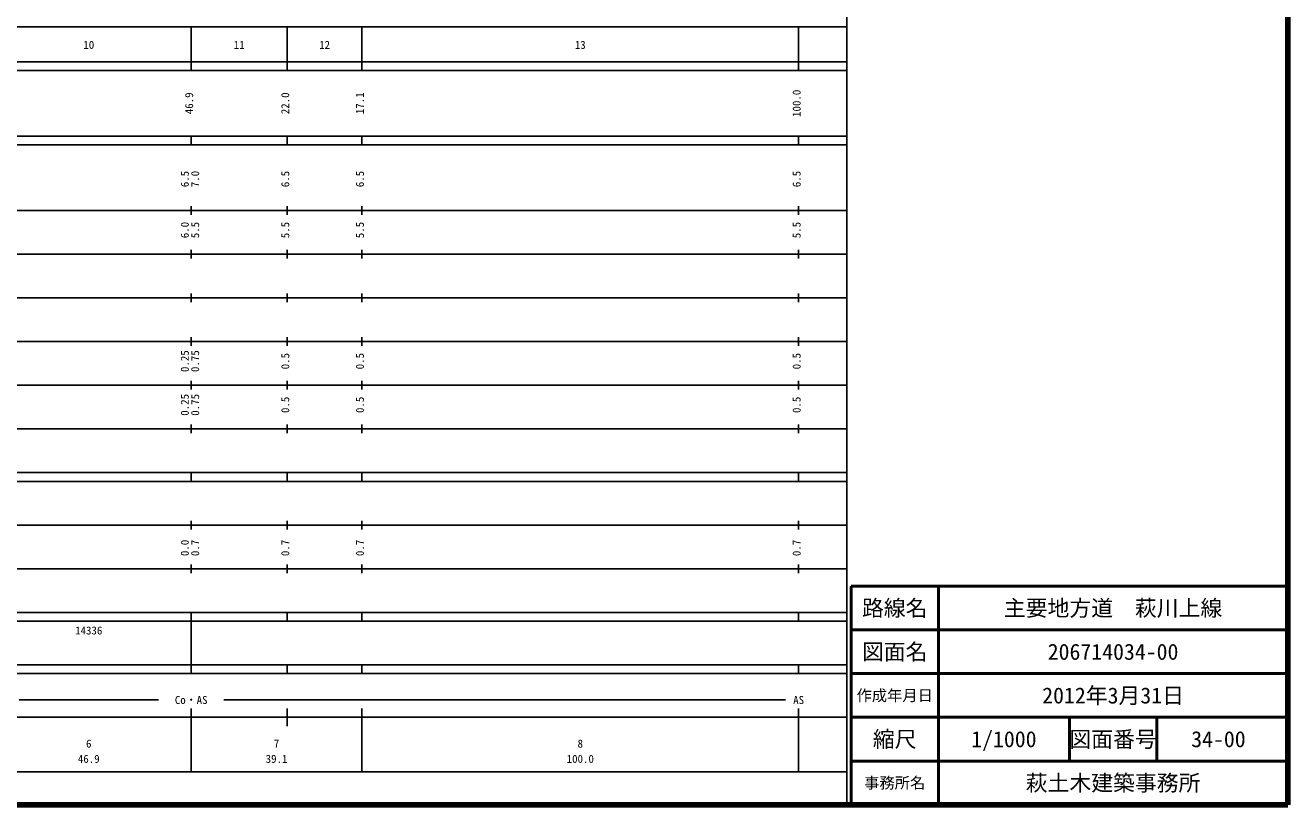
# Model space of a CAD drawing. Units: millimetres on the paper, enlarged 1000 times. Extents: x 40000 to 680000, y 20000 to 380000.
# Drawn here: x 390904 to 680000, y 20000 to 198357 of the extents above; entities that cross this region are included whole.
import ezdxf
from ezdxf.enums import TextEntityAlignment as Align

# ---------------------------------------------------------------- set-up
doc = ezdxf.new("R2010")
doc.units = ezdxf.units.MM
doc.header["$LTSCALE"] = 1000
for name, color, linetype, lineweight in [('M-TTL', 2, 'Continuous', 140), ('M-TTL-BAND', 7, 'Continuous', 25), ('M-TTL-FRAM', 2, 'Continuous', 50), ('M-TTL-LINE', 7, 'Continuous', 50)]:
    doc.layers.add(name, color=color, linetype=linetype, lineweight=lineweight)
doc.layers.add('M-TTL-TXT', color=7, linetype='Continuous')
doc.styles.add('ＭＳ ゴシック', font='')
doc.styles.get('ＭＳ ゴシック').set_extended_font_data('MS Gothic')

msp = doc.modelspace()

# ---------------------------------------------------------------- linework, layer by layer
at = {"layer": 'M-TTL'}
for p, q in [((680000, 20000), (680000, 380000)), ((40000, 20000), (680000, 20000))]:
    msp.add_line(p, q, dxfattribs=at)
at = {"layer": 'M-TTL-BAND'}
for p, q in [((579000, 20000), (579000, 370000)), ((68000, 198000), (579000, 198000)), ((428900, 188000), (428900, 198000)), ((450900, 188000), (450900, 198000)), ((468000, 188000), (468000, 198000)), ((568000, 188000), (568000, 198000)), ((40000, 190000), (579000, 190000)), ((40000, 188000), (579000, 188000)), ((40000, 173000), (579000, 173000)), ((40000, 171000), (579000, 171000)), ((428900, 171000), (428900, 173000)), ((450900, 171000), (450900, 173000)), ((468000, 171000), (468000, 173000)), ((568000, 171000), (568000, 173000)), ((428900, 155000), (428900, 157000)), ((450900, 155000), (450900, 157000)), ((468000, 155000), (468000, 157000)), ((568000, 155000), (568000, 157000)), ((40000, 156000), (579000, 156000)), ((46000, 146000), (579000, 146000)), ((428900, 145000), (428900, 147000)), ((450900, 145000), (450900, 147000)), ((468000, 145000), (468000, 147000)), ((568000, 145000), (568000, 147000)), ((52000, 136000), (579000, 136000)), ((428900, 135000), (428900, 137000)), ((450900, 135000), (450900, 137000)), ((468000, 135000), (468000, 137000)), ((568000, 135000), (568000, 137000)), ((46000, 126000), (579000, 126000)), ((428900, 125000), (428900, 127000)), ((450900, 125000), (450900, 127000)), ((468000, 125000), (468000, 127000)), ((568000, 125000), (568000, 127000)), ((52000, 116000), (579000, 116000)), ((428900, 115000), (428900, 117000)), ((450900, 115000), (450900, 117000)), ((468000, 115000), (468000, 117000)), ((568000, 115000), (568000, 117000)), ((428900, 105000), (428900, 107000)), ((450900, 105000), (450900, 107000)), ((468000, 105000), (468000, 107000)), ((568000, 105000), (568000, 107000)), ((46000, 106000), (579000, 106000)), ((40000, 96000), (579000, 96000)), ((428900, 94000), (428900, 96000)), ((450900, 94000), (450900, 96000)), ((468000, 94000), (468000, 96000)), ((568000, 94000), (568000, 96000)), ((40000, 94000), (579000, 94000)), ((49000, 84000), (579000, 84000)), ((428900, 83000), (428900, 85000)), ((450900, 83000), (450900, 85000)), ((468000, 83000), (468000, 85000)), ((568000, 83000), (568000, 85000)), ((40000, 74000), (579000, 74000)), ((428900, 73000), (428900, 75000)), ((450900, 73000), (450900, 75000)), ((468000, 73000), (468000, 75000)), ((568000, 73000), (568000, 75000)), ((40000, 64000), (579000, 64000)), ((428900, 62000), (428900, 64000)), ((450900, 62000), (450900, 64000)), ((468000, 62000), (468000, 64000)), ((568000, 62000), (568000, 64000)), ((40000, 62000), (579000, 62000)), ((428900, 52000), (428900, 62000)), ((40000, 52000), (579000, 52000)), ((40000, 50000), (579000, 50000)), ((428900, 50000), (428900, 52000)), ((450900, 50000), (450900, 52000)), ((468000, 50000), (468000, 52000)), ((568000, 50000), (568000, 52000)), ((389500, 44000), (421400, 44000)), ((436400, 44000), (565000, 44000)), ((428900, 27500), (428900, 42000)), ((450900, 38000), (450900, 42000)), ((468000, 27500), (468000, 42000)), ((568000, 27500), (568000, 42000)), ((40000, 40000), (579000, 40000)), ((68000, 27500), (579000, 27500))]:
    msp.add_line(p, q, dxfattribs=at)
at = {"layer": 'M-TTL-FRAM'}
for p, q in [((680000, 70000), (580000, 70000)), ((580000, 70000), (580000, 20000))]:
    msp.add_line(p, q, dxfattribs=at)
at = {"layer": 'M-TTL-LINE'}
for p, q in [((600000, 70000), (600000, 20000)), ((680000, 60000), (580000, 60000)), ((680000, 50000), (580000, 50000)), ((680000, 40000), (580000, 40000)), ((630000, 40000), (630000, 30000)), ((650000, 40000), (650000, 30000)), ((680000, 30000), (580000, 30000))]:
    msp.add_line(p, q, dxfattribs=at)

# ---------------------------------------------------------------- texts
at = {"layer": 'M-TTL-BAND', "style": 'ＭＳ ゴシック'}
for s, p in [('10', (405450, 192405)), ('11', (439900, 192405)), ('12', (459450, 192405)), ('13', (518000, 192405)), ('Co・AS', (428900, 42500)), ('AS', (568000, 42500)), ('6', (405450, 32523)), ('7', (448450, 32523)), ('8', (518000, 32523)), ('46.9', (405450, 29033)), ('39.1', (448450, 29033)), ('100.0', (518000, 29033))]:
    msp.add_text(s, height=1833, dxfattribs=at).set_placement(p, align=Align.BOTTOM_CENTER)
for s, p in [('46.9', (429900, 180500)), ('22.0', (451900, 180500)), ('17.1', (469000, 180500)), ('100.0', (569000, 180500)), ('6.5', (428900, 163174)), ('7.0', (431270, 163174)), ('6.5', (451900, 163174)), ('6.5', (469000, 163174)), ('6.5', (569000, 163174)), ('6.0', (428900, 151500)), ('5.5', (431270, 151500)), ('5.5', (451900, 151500)), ('5.5', (469000, 151500)), ('5.5', (569000, 151500)), ('0.25', (428900, 121500)), ('0.75', (431270, 121500)), ('0.5', (451900, 121500)), ('0.5', (469000, 121500)), ('0.5', (569000, 121500)), ('0.25', (428900, 111500)), ('0.75', (431270, 111500)), ('0.5', (451900, 111500)), ('0.5', (469000, 111500)), ('0.5', (569000, 111500)), ('0.0', (428900, 78764)), ('0.7', (431270, 78764)), ('0.7', (451900, 78764)), ('0.7', (469000, 78764)), ('0.7', (569000, 78764))]:
    msp.add_text(s, height=1833, rotation=90, dxfattribs=at).set_placement(p, align=Align.BOTTOM_CENTER)
msp.add_text('14336', height=1833, dxfattribs=at).set_placement((402325, 58405), align=Align.BOTTOM_LEFT)
at = {"layer": 'M-TTL-TXT', "style": 'ＭＳ ゴシック'}
for s, height, p in [('路線名', 3666, (590000, 65000)), ('路線名', 3666, (590000, 65000)), ('主要地方道\u3000萩川上線', 3666, (640000, 65000)), ('図面名', 3666, (590000, 55000)), ('図面名', 3666, (590000, 55000)), ('206714034-00', 3666, (640000, 55000)), ('作成年月日', 2566, (590000, 45000)), ('作成年月日', 2566, (590000, 45000)), ('2012年3月31日', 3666, (640000, 45000)), ('縮尺', 3666, (590000, 35000)), ('縮尺', 3666, (590000, 35000)), ('1/1000', 3666, (615000, 35000)), ('図面番号', 3666, (640000, 35000)), ('図面番号', 3666, (640000, 35000)), ('34-00', 3666, (664125, 35000)), ('事務所名', 2566, (590000, 25000)), ('事務所名', 2566, (590000, 25000)), ('萩土木建築事務所', 3666, (640000, 25000))]:
    msp.add_text(s, height=height, dxfattribs=at).set_placement(p, align=Align.MIDDLE_CENTER)

doc.saveas('drawing.dxf')
